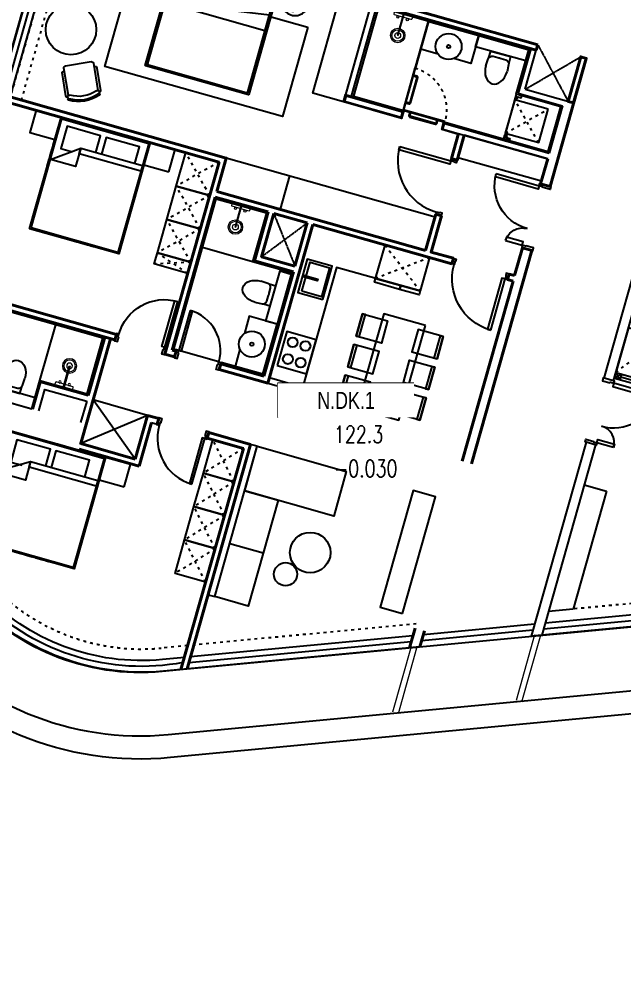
# Model space of a CAD drawing. Header units: millimetres. Extents: x -361702973 to 361248309, y -278557090 to 278849308.
# Drawn here: x -59258 to -48810, y 76358 to 93079 of the extents above; entities that cross this region are included whole.
import ezdxf
from ezdxf.enums import TextEntityAlignment as Align
from ezdxf.xclip import XClip

# ---------------------------------------------------------------- set-up
doc = ezdxf.new("R2010")
doc.units = ezdxf.units.MM
doc.header["$MEASUREMENT"] = 0
doc.header["$XCLIPFRAME"] = 0
doc.set_wipeout_variables(frame=1)
for name, pattern in [('220126_HDN_HBA typical plan$0$HIDDEN', [0.375, 0.25, -0.125]), ('ACAD_ISO03W100', [30, 12, -18]), ('HIDDEN', [0.375, 0.25, -0.125])]:
    doc.linetypes.add(name, pattern=pattern)
for name, color, linetype, lineweight in [('A- NOI THAT', 3, 'Continuous', 9), ('A-NoiThat', 39, 'Continuous', 13), ('KT-Chuviet', 255, 'Continuous', 15), ('KT-Net cat', 1, 'Continuous', 40), ('KT-Net thay', 7, 'Continuous', 15), ('KT-Net truc', 18, 'Continuous', 15)]:
    doc.layers.add(name, color=color, linetype=linetype, lineweight=lineweight)
for name, color, linetype in [('A-_FURN----_E-_N', 251, 'Continuous'), ('A-_SANIEQPT_E-_N', 251, 'Continuous'), ('A-ANNO-ROOM', 50, 'Continuous'), ('A-WALL-FNSH', 11, 'Continuous'), ('IDEA - dim', 251, 'Continuous'), ('KT-Cua', 36, 'Continuous'), ('KT-Khuat', 9, 'HIDDEN'), ('KT-Net manh', 139, 'Continuous'), ('KT-Tuong', 1, 'Continuous'), ('Xref_NT1+NT2_MBDV Cot vach_220729$0$ccu12-Thay', 7, 'Continuous')]:
    doc.layers.add(name, color=color, linetype=linetype)
doc.styles.add('220126_HDN_HBA typical plan$0$211210_HDN_HBA_TYPICAL PLAN CORE OPT 1$0$HBA-Text', font='GOTHIC.TTF')
doc.styles.add('font unicode ccu', font='arial.ttf')
doc.styles.add('ROMANS', font='ROMANS.SHX')

# ---------------------------------------------------------------- blocks, each defined once
blk = doc.blocks.new('dc')
for points in [[(-1100, -40), (-1110, -40), (-1110, -100), (-1150, -100), (-1150, 100), (-1100, 100)], [(-50, -40), (-40, -40), (-40, -100), (0, -100), (0, 100), (-50, 100)], [(-1109.999999999985, -400), (-1109.999999999985, -100), (-1049.999999999985, -100), (-1049.999999999985, -400)], [(-39.99999999998545, -869.9999999999709), (-39.99999999998545, -99.9999999999709), (-99.99999999998545, -99.9999999999709), (-99.99999999998545, -869.9999999999709)]]:
    blk.add_lwpolyline(points, close=True)
for centre, radius, start, end in [((-1110.000000000029, -99.9999999999709), 300.0000000000291, 270, 0), ((-40.0000000000291, -100.0000000000873), 769.9999999999345, 180, 270)]:
    blk.add_arc(centre, radius, start, end)
blk = doc.blocks.new('33')
at = {"layer": 'A-_FURN----_E-_N', "linetype": 'Continuous'}
blk.add_lwpolyline([(5550.005707725766, 170.0000000002328), (5550.005707725708, 770.0000000002328), (4750.005707725766, 770.0000000001746), (4750.005707725766, 170.0000000002619)], close=True, dxfattribs=at)
at = {"layer": 'A-WALL-FNSH', "color": 5}
blk.add_lwpolyline([(5600.005707725824, 270.0000000002037), (5600.005707725766, 670.0000000002328)], dxfattribs=at)
at = {"layer": 'IDEA - dim'}
for p, q in [((5550.005707725766, 270.0000000002328), (5550.005707725708, 770.0000000002328)), ((5650.005707725824, 170.0000000002328), (5650.005707725766, 770.0000000002328)), ((7570.005707725824, 170.0000000002037), (7570.005707725824, 570.0000000001746)), ((7570.005707725824, 570.0000000001746), (9686.902795183181, 570.0000000001746)), ((5650.005707725766, 270.0000000002037), (5550.005707725766, 170.0000000002328)), ((5550.005707725766, 270.0000000002328), (5650.005707725824, 170.0000000002328)), ((5700.005707725766, 170.0000000002328), (5700.005707725766, 2.328306436538696e-10))]:
    blk.add_line(p, q, dxfattribs=at)
for points in [[(225.0005585831823, 8099.999999294581), (4456.946424756199, 8099.999999270483, -0.3095793013163541), (8186.387295653403, 5546.122674039623), (10271.02495861723, 170.0000000002037)], [(2950.005707727163, 7999.999999294698), (4456.946424756607, 7999.999999270512, -0.3095793013163546), (8093.151273880969, 5509.969607170438), (10163.77027518163, 170.0000000002328)], [(2950.005707725533, 7899.999999294669), (4456.946424755035, 7899.999999270483, -0.3095793013163542), (7999.915252108534, 5473.816540301195), (10056.51559174596, 170.0000000002328)]]:
    blk.add_lwpolyline(points, format="xyb", dxfattribs=at)
blk.add_lwpolyline([(9686.902795183181, 570.0000000001746), (9842.006224874756, 170.0000000002037)], dxfattribs=at)
blk.add_lwpolyline([(5550.005707725766, 270.0000000002328), (5650.005707725766, 270.0000000002037), (5650.005707725824, 170.0000000002328), (5550.005707725766, 170.0000000002328)], close=True, dxfattribs=at)
at = {"layer": 'KT-Net manh', "linetype": 'ACAD_ISO03W100', "ltscale": 4}
blk.add_line((5550.005707725766, 170.0000000002328), (4750.005707725766, 770.0000000001746), dxfattribs=at)
blk.add_lwpolyline([(8750.571683937975, 2984.727032427152), (9686.902795183181, 570.0000000001746)], dxfattribs=at)
at = {"layer": 'KT-Tuong'}
for p, q in [((5700.005707725766, 170.0000000002328), (3950.005707725708, 170.0000000001164)), ((6850.005707725766, 170.0000000002037), (10271.02495861723, 170.0000000002037)), ((10271.02495861729, 170.0000000001746), (10336.94307542051, 0.002168399980291724)), ((5700.005707725766, 2.328306436538696e-10), (1900.005707722041, 1.164153218269348e-10))]:
    blk.add_line(p, q, dxfattribs=at)
blk.add_lwpolyline([(6850.005707725766, 170.0000000002037), (6850.005707725824, 0.002168400009395555), (10336.94307542051, 0.002168399980291724)], dxfattribs=at)
at = {"layer": 'IDEA - dim', "extrusion": (0, 0, -1), "xscale": -1, "zscale": -1, "rotation": 180}
blk.add_blockref('dc', (-5700.005707725533, 84.99997074186103), dxfattribs=at)
blk = doc.blocks.new('220126_HDN_HBA typical plan$0$210902_YS plan 330pm ver13$0$TOTO-WC-CW822J')
at = {"color": 0}
blk.add_lwpolyline([(-177.2072506700642, -119.1915361834399), (-175, 0), (175, 0), (177.2072506700642, -119.1915361836145)], dxfattribs=at)
blk.add_lwpolyline([(-190, -270), (-183.3947591906181, -144.5004246227618, -0.3908696114996718), (-115.4352058441145, -78.20653349565691), (-27.76706723973621, -75.77130742336158, -0.01388621073825284), (27.76706724101678, -75.77130742336158), (115.4352058439981, -78.20653349565691, -0.3908696114996718), (183.3947591905016, -144.5004246227618), (190, -270)], format="xyb", dxfattribs=at)
blk.add_ellipse((0, -270), major_axis=(0, -270), ratio=0.7037037037037037, start_param=4.71238898038469, end_param=7.853981633974483, dxfattribs=at)
blk = doc.blocks.new('cuawc')
at = {"layer": 'IDEA - dim'}
blk.add_lwpolyline([(-760, 0), (-10, 0), (-10, -10), (-760, -10)], close=True, dxfattribs=at)
blk.add_lwpolyline([(-134.9999995920807, -10), (-134.9999999012798, -69.99999993096571, -0.4142135623730955), (-154.9999998733401, -89.9999998335843), (-614.9999995492399, -89.9999999582069, -0.4142135623730945), (-634.9999997187406, -70.0000000022701), (-635, -10), (-619.9999997802079, -10.00000001001172), (-619.9999996982515, -65.00000014714897, 0.4142135623731028), (-609.9999993927777, -74.99999979144195), (-159.9999995660037, -74.99999985605245, 0.4142135623730875), (-149.9999995790422, -64.99999990471406), (-149.9999996628612, -9.999999767518602), (-134.9999995920807, -10)], format="xyb", dxfattribs=at)
at = {"layer": 'KT-Cua'}
blk.add_lwpolyline([(-10, -750), (-10, 0), (0, 0), (0, -750)], close=True, dxfattribs=at)
blk.add_lwpolyline([(0, -124.9999995912076), (59.99999993108213, -124.9999999016291, -0.4142135623730955), (79.99999983422458, -144.999999873573), (79.9999999590218, -604.9999995499966, -0.4142135623730945), (60.00000000186265, -624.9999997186824), (0, -625), (9.313225746154785e-09, -609.9999997809646), (55.00000014714897, -609.9999996974366, 0.4142135623731028), (64.99999979138374, -599.9999993928359), (64.99999985657632, -149.9999995657708, 0.4142135623730875), (54.9999999050051, -139.9999995797989), (-2.328306436538696e-07, -139.9999996633269), (0, -124.9999995912076)], format="xyb", dxfattribs=at)
at = {"layer": 'KT-Net manh', "linetype": 'ACAD_ISO03W100', "ltscale": 4}
blk.add_arc((-10.00800025224789, -0.00334509369485101), 749.991999755212, 179.9997444509397, 270.7645857034216, dxfattribs=at)
blk = doc.blocks.new('A$C2A980E36')
at = {"ltscale": 0.5}
blk.add_lwpolyline([(-10, 0), (10, 0), (10, 400), (-10, 400)], close=True, dxfattribs=at)
blk.add_lwpolyline([(160, 60), (160, 30, -0.4142135623730916), (150, 20), (-150, 20, -0.4142135623730987), (-160, 30), (-160, 60.00000000000728, -0.414213562373095), (-150, 70.00000000000728), (150, 70, -0.4142135623730915)], format="xyb", close=True, dxfattribs=at)
for centre, radius in [((0, 400), 125), ((0, 400), 100), ((0, 400), 50), ((-85, 90.00000000000728), 20), ((85, 90), 20)]:
    blk.add_circle(centre, radius, dxfattribs=at)
blk = doc.blocks.new('d800')
blk.add_line((760, 70), (40, 70))
for points in [[(40, 790), (40, 70), (85, 70), (85, 790)], [(50, 25), (40, 25), (40, 70), (0, 70), (0, -70), (50, -70)], [(750, 25), (760, 25), (760, 70), (800, 70), (800, -70), (750, -70)]]:
    blk.add_lwpolyline(points, close=True)
blk.add_arc((40, 70), 720, 0, 90)
blk = doc.blocks.new('*U34')
at = {"layer": 'A-_FURN----_E-_N', "linetype": 'Continuous'}
for points in [[(-800, 600), (-800, 1000), (-1250, 1000), (-1250, 600)], [(-800, -1000), (-800, 1000), (800.0000000000582, 1000), (800.0000000000582, -1000)], [(-780, -980), (-780, 980), (780.0000000000582, 980), (780.0000000000582, -980)], [(1250, 600), (1250, 1000), (800, 1000), (800, 600)]]:
    blk.add_lwpolyline(points, close=True, dxfattribs=at)
at = {"layer": 'A-_FURN----_E-_N', "linetype": '220126_HDN_HBA typical plan$0$HIDDEN', "ltscale": 500}
blk.add_lwpolyline([(-800, -1000), (-800, 1000), (800.0000000000582, 1000), (800.0000000000582, -1000)], close=True, dxfattribs=at)
at = {"layer": 'A-_FURN----_E-_N', "linetype": 'Continuous'}
for points in [[(-55, 580), (-55, 880), (-655.6054548919201, 880), (-655.6054548919201, 480), (-448.1151331290603, 480)], [(645.6054548844695, 580), (645.6054548844695, 880), (45, 880), (45, 580)], [(-780, 248.6659454330802), (-326.2632651105523, 580), (780.0000000000582, 580), (780.0000000000582, 480), (-326.2632651105523, 480), (-326.2632651105523, 580), (-326.2632651105523, 248.6659454330802), (-780, 248.6659454330802)]]:
    blk.add_lwpolyline(points, dxfattribs=at)
blk = doc.blocks.new('*U52')
at = {"linetype": 'Continuous'}
for points in [[(-375.0000000000002, -849.9999999962746), (374.9999999999998, -849.9999999962748), (375.0000000000002, 850.0000000037252), (-374.9999999999998, 850.0000000037254)], [(-724.9999999999999, 750.0000000037254), (-274.9999999999999, 750.0000000037253), (-274.9999999999999, 350.0000000037253), (-724.9999999999999, 350.0000000037254)], [(-724.9999999999999, 350.0000000037254), (-674.9999999999999, 350.0000000037254), (-674.9999999999999, 750.0000000037254), (-724.9999999999999, 750.0000000037254)], [(725.0000000000001, 750.0000000037252), (275.0000000000001, 750.0000000037253), (275.0000000000001, 350.0000000037252), (725.0000000000001, 350.0000000037252)], [(725.0000000000001, 350.0000000037252), (675.0000000000001, 350.0000000037252), (675.0000000000001, 750.0000000037252), (725.0000000000001, 750.0000000037252)], [(-725, 200.0000000037254), (-274.9999999999999, 200.0000000037253), (-275.0000000000001, -199.9999999962747), (-725, -199.9999999962746)], [(-725, -199.9999999962746), (-675, -199.9999999962746), (-675, 200.0000000037254), (-725, 200.0000000037254)], [(725, 200.0000000037251), (275.0000000000001, 200.0000000037252), (274.9999999999999, -199.9999999962748), (725, -199.9999999962749)], [(725, -199.9999999962749), (675, -199.9999999962748), (675, 200.0000000037252), (725, 200.0000000037251)], [(-725.0000000000001, -749.9999999962746), (-275.0000000000001, -749.9999999962747), (-275.0000000000001, -349.9999999962747), (-725.0000000000001, -349.9999999962746)], [(-725.0000000000001, -349.9999999962746), (-675.0000000000001, -349.9999999962746), (-675.0000000000001, -749.9999999962746), (-725.0000000000001, -749.9999999962746)], [(724.9999999999999, -749.9999999962748), (274.9999999999999, -749.9999999962747), (274.9999999999999, -349.9999999962748), (724.9999999999999, -349.9999999962748)], [(724.9999999999999, -349.9999999962748), (674.9999999999999, -349.9999999962748), (674.9999999999999, -749.9999999962748), (724.9999999999999, -749.9999999962748)]]:
    blk.add_lwpolyline(points, close=True, dxfattribs=at)
blk = doc.blocks.new('17-23F MEA_1BR (Type-2)$0$1X-LAMP1')
at = {"color": 0, "linetype": 'ByBlock', "lineweight": -2}
for p, q in [((0.03333333350902346, -0.0577350272233404), (-0.5900208757140597, 1.021946134262932)), ((0.03333333350902346, -0.0577350272233404), (-0.5900208757140597, 1.021946134262932)), ((0.03333333350902346, 0.0577350272233404), (-0.5900208757141566, -1.021946134263029)), ((0.03333333350902346, 0.0577350272233404), (-0.5900208757141566, -1.021946134263029)), ((-0.06666666701804692, 0), (1.180041751428119, 0)), ((-0.06666666701804692, 0), (1.180041751428119, 0))]:
    blk.add_line(p, q, dxfattribs=at)
at = {"color": 0, "linetype": 'ByBlock', "lineweight": -2, "const_width": 0.03333333333333333}
for points in [[(-0.4809644977131393, 0.8330549466758385), (-0.5824066106765531, 1.00875784035549)], [(-0.4809644977131393, 0.8330549466758385), (-0.5824066106765531, 1.00875784035549)], [(0.9619289954262786, 0), (1.164813221353009, 0)], [(0.9619289954262786, 0), (1.164813221353009, 0)], [(-0.4809644977130423, -0.8330549466761296), (-0.5824066106764562, -1.008757840355781)], [(-0.4809644977130423, -0.8330549466761296), (-0.5824066106764562, -1.008757840355781)]]:
    blk.add_lwpolyline(points, dxfattribs=at)
at = {"color": 0, "linetype": 'ByBlock', "lineweight": -2}
for radius in [1, 0.8666666666666667, 0.8666666666666667, 0.3666666666666667, 0.3666666666666667]:
    blk.add_circle((0, 0), radius, dxfattribs=at)
blk = doc.blocks.new('17-23F MEA_1BR (Type-2)$0$IFF-TABLE LAMP')
blk.add_line((40.000000018219, 192.484417756903), (40.0000000197324, 207.484417756903))
at = {"ltscale": 10}
blk.add_lwpolyline([(1.900480128824711e-08, 299.9922088806343), (3.800960257649422e-08, 99.99220888063428)], dxfattribs=at)
blk.add_lwpolyline([(1.827720552682877e-08, 192.4844177606865), (1.967418938875198e-08, 207.4844177607156), (260.0000000197906, 207.4844177360355), (260.0000000183354, 192.4844177360355)], close=True)
blk.add_circle((240.0000000190921, 199.9844177378982), 150.3620897276269)
at = {"layer": 'A- NOI THAT'}
blk.add_line((220.0000000182772, 192.4844177397608), (220.0000000196742, 207.4844177397899), dxfattribs=at)
at = {"ltscale": 10, "xscale": 150.0000000000582, "yscale": 150.0000000000582, "zscale": 1068.863950547171, "rotation": 359.9999999945528}
blk.add_blockref('17-23F MEA_1BR (Type-2)$0$1X-LAMP1', (240.0000000190921, 199.9844177378982), dxfattribs=at)
blk = doc.blocks.new('bk')
at = {"layer": 'IDEA - dim'}
blk.add_lwpolyline([(-0.0002675037831068039, -1377.500088232278), (49.99973246827722, -1377.500088232278), (49.99973246827722, 1812.499911767722), (-0.0002675037831068039, 1812.499911767722), (-0.02712895162403584, 1577.500073593284), (0.0002675037831068039, 1377.500088232337)], close=True, dxfattribs=at)
blk.add_lwpolyline([(49.99973249621689, -1337.500088473607), (64.9997324962169, -1337.500088473607), (64.99942849576473, 1783.275878090877), (49.99942846782506, 1783.275878090877)], dxfattribs=at)
for centre in [(339.9996877703816, 1487.597338693915), (339.9996877703816, -1052.500088209519)]:
    blk.add_circle(centre, 225, dxfattribs=at)
blk.add_blockref('17-23F MEA_1BR (Type-2)$0$IFF-TABLE LAMP', (99.99968774989247, 1287.612920955988), dxfattribs=at)
at = {"layer": 'IDEA - dim', "xscale": -1, "rotation": 180}
blk.add_blockref('17-23F MEA_1BR (Type-2)$0$IFF-TABLE LAMP', (99.99968774989247, -852.5156704715919), dxfattribs=at)
blk.add_wipeout([(2294.9927706439044, 1812.499911767722), (688.0012429019376, 1812.4999117677266), (688.0012429019379, -1377.5000882322693), (2294.992770643901, -1377.5000882322781)]).dxf.layer = 'IDEA - dim'
at = {"layer": 'IDEA - dim'}
blk.add_lwpolyline([(688.0012429021299, -1377.500088232162), (2294.992770643905, -1377.500088232162), (2294.992770643905, 1812.499911767722), (688.0012429021299, 1812.499911767722)], close=True, dxfattribs=at)
blk.add_wipeout([(2089.9927706438775, 1147.4999117677091), (2091.9910419872776, 1147.083241522198), (2093.528304549841, 1146.0354456736611), (2094.706365021883, 1144.167853025652), (2094.992770643896, 1142.4999117677187), (2094.9927706439044, -707.5000882322773), (2094.589172713081, -709.4681044970649), (2093.528304549837, -711.035622138211), (2091.9009560955064, -712.1216494708956), (2089.992770643904, -712.5000882322781), (64.9927706439039, -712.5000882322777), (64.99277064390344, -701.0793375772756), (64.99277064390344, -697.9310051431256), (64.9927706439039, -687.500088232277), (64.9927706439039, -680.5649314507604), (64.9927706439039, -670.3520584522034), (64.9927706439039, -662.5000882322773), (64.9927706439039, 1109.4022618851604), (64.99277064390344, 1116.6055294068224), (64.9927706439039, 1122.4999117677226), (64.9927706439039, 1128.4480348523368), (64.99277064390344, 1131.378109884231), (64.99277064390344, 1135.8747761278257), (64.9927706439039, 1141.999817293764), (64.9927706439039, 1147.4999117677226)]).dxf.layer = 'IDEA - dim'
for p, q in [((64.9927706439048, 1122.499911767722), (2059.992770643905, 1122.499911767722)), ((2069.992770643905, 1112.499911767722), (2069.992770643905, -677.5000882322784)), ((2059.992770643905, -687.5000882322784), (64.9927706439048, -687.5000882322784))]:
    blk.add_line(p, q, dxfattribs=at)
for points in [[(64.9927706439048, 1147.499911767722), (64.9927706439048, -712.5000882322784), (2089.992770643905, -712.5000882322784, 0.414213562373095), (2094.992770643905, -707.5000882322784), (2094.992770643905, 1142.499911767722, 0.414213562373095), (2089.992770643905, 1147.499911767722)], [(2064.992770643905, 1097.499911767722), (2064.992770643905, -662.5000882322784, -0.414213562373095), (2044.992770643905, -682.5000882322784), (84.9927706439048, -682.5000882322784, -0.414213562373095), (64.9927706439048, -662.5000882322784), (64.9927706439048, 1097.499911767722, -0.414213562373095), (84.9927706439048, 1117.499911767722), (2044.992770643905, 1117.499911767722, -0.414213562373095)]]:
    blk.add_lwpolyline(points, format="xyb", close=True, dxfattribs=at)
for points in [[(130.5189307499677, 1020.231518037966, 0.0322267518500584), (117.5159490872175, 280.8010041856323, 0.6954102038374376), (134.8152468968183, 263.1623008393799, -0.06819172719823166), (318.2687705401331, 282.2858964790939)], [(328.4593590069562, 994.6956141073024, -0.1947777689282308), (148.3541835118085, 1037.328105219058, 0.695410203837745), (130.5189307499677, 1020.231518037966, -0.06869920635669718), (143.8733113575727, 927.151387460879)], [(537.5575337726623, 578.9210044868523, -0.02440708241230374), (574.8644917774945, 1003.142975099734, 0.682043984117207), (557.806493120268, 1020.778861292056, -0.01911888479107355), (351.0600977707654, 998.8431818563258)], [(359.6018241010606, 327.3320662273909, 0.03738852551350155), (362.1997381653637, 794.6251031684806, -0.6954102038374376), (375.8936223126948, 809.2183097908855, 0.212902074484743), (666.1287974137813, 818.2535849704291, -0.682043984117207), (680.682247037068, 804.7193091672962, 0.003833100174621584), (664.060634912923, 387.5748876007856)], [(537.5575337726623, 578.9210044868523, 0.03780406069757473), (560.3477269653231, 279.5233349141199, -0.682043984117207), (543.2897283080965, 261.8874487217981, 0.0153884113997309), (377.4013947639614, 275.936111175688, 0.0153884113997309)], [(453.8603144548833, 302.6394694916089, 0.2943066146886709), (365.752360695973, 260.9987377833459, -0.695410203837745), (351.0036096442491, 274.5249526196276, 0.06869920635669718), (360.1544475667179, 350.1409014732926)], [(662.7616236191243, 455.9914424225572, 0.1283367273639134), (681.1566764432937, 297.7767282337882, -0.682043984117207), (667.6581487227231, 283.1901158848777, 0.01651551347398293), (473.3836847953498, 299.4327982485411)], [(130.5189307499677, -585.2316945025232, -0.0322267518500584), (117.5159490872175, 154.1988193498109, -0.6954102038374376), (134.8152468968183, 171.8375226960634, 0.06819172719823166), (318.2687705401331, 152.7139270563493)], [(351.6931289527565, 277.1956480066874, 0.001401209682945915), (336.543332958594, 277.8231281575281)], [(453.8603144548833, 132.3603540438344, -0.2943066146886709), (365.752360695973, 174.0010857520974, 0.695410203837745), (351.0036096442491, 160.4748709158157, -0.06869920635669718), (360.1544475685805, 84.85892206215067)], [(537.5575337726623, -143.921180951409, -0.03780406069757473), (560.3477269653231, 155.4764886213234, 0.682043984117207), (543.2897283080965, 173.1123748136451, -0.0153884113997309), (377.4013947639614, 159.0637123597553, -0.0153884113997309)], [(351.6931289527565, 157.8041755287559, -0.001401209682945915), (336.543332958594, 157.1766953779152)], [(359.6018241010606, 107.6677573080524, -0.03738852551350155), (362.1997381653637, -359.6252796330373, 0.6954102038374376), (375.8936223126948, -374.2184862554423, -0.212902074484743), (666.1287974137813, -383.2537614349858, 0.682043984117207), (680.682247037068, -369.7194856318529, -0.003833100174621584), (664.060634912923, 47.4249359346577)], [(662.7616236191243, -20.99161888711387, -0.1283367273639134), (681.1566764432937, 137.2230953016551, 0.682043984117207), (667.6581487227231, 151.8097076505655, -0.01651551347398293), (473.3836847953498, 135.5670252869022)], [(537.5575337726623, -143.921180951409, 0.02440708241230374), (574.8644917774945, -568.1431515642907, -0.682043984117207), (557.806493120268, -585.7790377566125, 0.01911888479107355), (351.0600977707654, -563.8433583208825)], [(328.4593590069562, -559.6957905718591, 0.1947777689282308), (148.3541835118085, -602.3282816836145, -0.695410203837745), (130.5189307499677, -585.2316945025232, 0.06869920635669718), (143.8733113575727, -492.1515639254358)]]:
    blk.add_lwpolyline(points, format="xyb", dxfattribs=at)
blk.add_lwpolyline([(953.7718744687736, 1117.499911767722), (666.7421166915447, -682.5000882322784), (953.7718744687736, -682.5000882322784), (953.7718744687736, 1117.499911767722)], dxfattribs=at)
for centre, radius, start, end in [((-1855.893261833116, 412.1197588521754), 2090.50573884574, 9.449345545667013, 17.06146431403828), ((2059.992770643905, 1112.499911767722), 10, 0, 90), ((293.389007082209, 941.4593048116076), 118.9285875093396, 227.918371660803, 277.1736100548109), ((332.4132648278028, 949.5874807912624), 44.79447967226619, 89.52383022854765, 188.1184555516923), ((359.1095205117017, 926.2340710241115), 73.05392663059416, 96.32596095485857, 166.521431934691), ((327.8923669625074, 957.256370790652), 37.44353618289027, 82.49582310884288, 89.13236035296606), ((2378.285411672667, 392.4501631337916), 1926.589560454453, 161.7731380905047, 168.2986577211647), ((-292.2060054279864, 496.0503682396375), 729.9684376083363, 347.776876654984, 24.55315643301806), ((1225.348830725998, 478.9245533357025), 649.21508015164, 149.2584259575628, 194.8124501654718), ((448.8585773725063, 520.9046236272552), 216.5311150494259, 327.0324244446084, 2.612978378356665), ((484.2919548079371, 602.2568904169602), 176.3869226037691, 357.8390457640604, 7.866675228716556), ((457.8234593626112, 339.1117546694586), 36.68697397074765, 173.4173087237131, 272.2454878465561), ((478.6044039670378, 358.3762840105919), 59.17423787444497, 194.7429581683624, 264.9384292148029), ((602.2806173525751, 457.1927433388191), 61.04320968946892, 297.5596185857169, 351.5320563729027), ((216.5345083046705, 194.2081220292603), 118.9285875093396, 63.63493232034747, 137.0816283558015), ((317.8965000156313, 327.0788292225916), 44.79447967226619, 171.8815444483077, 270.4761697714524), ((344.5927556995302, 350.4322389897425), 73.05392663059416, 193.478568065309, 263.6740390451414), ((216.5345083046705, 240.791701506183), 118.9285875093396, 222.9183716441985, 296.3650676796526), ((317.8965000156313, 107.9209943128517), 44.79447967226619, 89.52383022854765, 188.1184555516923), ((344.5927556995302, 84.56758454570081), 73.05392663059416, 96.32596095485857, 166.521431934691), ((-292.2060054279864, -61.05054470419418), 729.9684376083363, 335.446843566982, 12.22312334501602), ((457.8234593626112, 95.88806886598468), 36.68697397074765, 87.75451215344394, 186.5826912762869), ((478.6044039670378, 76.62353952485137), 59.17423787444497, 95.06157078519713, 165.2570418316376), ((1225.348830725998, -43.92472980025923), 649.21508015164, 165.1875498345282, 210.7415740424371), ((602.2806173525751, -22.19291980337584), 61.04320968946892, 8.46794362709735, 62.44038141428312), ((448.8585773725063, -85.90480009181192), 216.5311150494259, 357.3870216216433, 32.96757555539167), ((484.2919548079371, -167.2570668815169), 176.3869226037691, 352.1333247712835, 2.160954235939574), ((-1855.893261833116, 22.88006468326785), 2090.50573884574, 342.9385356859617, 350.550654454333), ((293.389007082209, -506.4594812761643), 118.9285875093396, 82.82638994518913, 132.081628339197), ((2378.285411672667, 42.54966040165164), 1926.589560454453, 191.7013422788353, 198.2268619094953), ((332.4132648278028, -514.5876572558191), 44.79447967226619, 171.8815444483077, 270.4761697714524), ((359.1095205117017, -491.2342474886682), 73.05392663059416, 193.478568065309, 263.6740390451414), ((327.8923669625074, -522.2565472552087), 37.44353618289027, 270.8676396470339, 277.5041768911571), ((2059.992770643905, -677.5000882322784), 10, 270, 0)]:
    blk.add_arc(centre, radius, start, end, dxfattribs=at)
blk = doc.blocks.new('CH12')
for p, q in [((-312.375, -149.2411279597436), (-312.375, -572.1779138786915)), ((-267.75, -149.2411279597436), (-267.75, -639.6303226458076)), ((267.75, -639.6303226458076), (267.75, -149.2411280118249)), ((312.375, -572.1779138786915), (312.375, -149.2411246072115)), ((-232.0500000000029, -675.3303226458047), (232.0500000000029, -675.3303226458047))]:
    blk.add_line(p, q)
for centre, radius, start, end in [((-267.75, -149.2411279597436), 44.62499999999999, 111.939144832112, 180), ((-273.6712626853696, -77.20016474780641), 13.38749999999989, 116.2505862071374, 296.2505862071374), ((-252.9468673518131, -119.2240579767858), 33.46874999998481, 116.2505888953854, 296.2505888953855), ((0, -632.1362743546706), 632.1362743546692, 63.74941379286258, 116.2505862071374), ((0, -632.1362743546706), 605.3612743546691, 63.7494137928626, 116.2505862071374), ((0, -632.1362743546706), 538.4237743546691, 63.74941109871938, 116.2505888953856), ((252.9468674045929, -119.2240580028119), 33.46875000001501, 243.7494110987195, 63.74941109871941), ((273.671262685355, -77.20016474780641), 13.38750000000007, 243.7494137928627, 63.74941379286245), ((267.75, -149.2411280118286), 44.62499999999959, 0, 68.06085506708637), ((-290.0625, -549.8654138786915), 31.55464011044969, 225, 315), ((-232.0500000000029, -639.6303226458076), 35.7, 180, 269.9999999999999), ((232.0500000000029, -639.6303226458076), 35.7, 270, 0), ((290.0625, -549.8654138786915), 31.55464011044961, 225.0000000000001, 315.0000000000002)]:
    blk.add_arc(centre, radius, start, end)
blk = doc.blocks.new('d900n')
for points in [[(20, -50), (20, -40), (65, -40), (65, 0), (-65, 0), (-65, -50)], [(885, -40), (65, -40), (65, -85), (885, -85)], [(20, -850), (20, -860), (65, -860), (65, -900), (-65, -900), (-65, -850)]]:
    blk.add_lwpolyline(points, close=True)
blk.add_arc((65, -40), 820, 270, 0)
blk = doc.blocks.new('d1c')
at = {"layer": 'IDEA - dim'}
for points in [[(-130029.2346879646, -123591.8597947124), (-130039.2346879627, -123591.8597947116), (-130039.2346879641, -123651.8597947125), (-130079.2346879622, -123651.8597947129), (-130079.2346879632, -123551.8597947124), (-130029.2346879632, -123551.8597947129)], [(-129129.2346879629, -123591.8597947019), (-129119.2346879628, -123591.8597947017), (-129119.2346879622, -123651.8597947017), (-129079.2346879622, -123651.8597947009), (-129079.2346879633, -123551.8597947013), (-129129.234687965, -123551.8597947023)], [(-130039.2346879538, -124571.8597947129), (-130039.2346879641, -123651.8597947125), (-129979.234687964, -123651.8597947123), (-129979.2346879519, -124571.8597947123)]]:
    blk.add_lwpolyline(points, close=True, dxfattribs=at)
blk.add_arc((-130039.2346879641, -123651.8597947125), 919.9999999999991, 270.0000000016675, 1.250644989626358e-09, dxfattribs=at)
blk = doc.blocks.new('*U53')
at = {"ltscale": 5}
blk.add_lwpolyline([(305, -530), (305, -1.13686837721616e-13), (-305, 0), (-305, -530)], close=True, dxfattribs=at)
for centre in [(-150, -150), (150, -150.0000000000001), (-150, -380), (150, -380)]:
    blk.add_circle(centre, 85, dxfattribs=at)
blk = doc.blocks.new('*U54')
at = {"ltscale": 5}
for points in [[(-300, -450), (300, -450), (300, 0), (-300, 0)], [(-261, -65), (261, -65), (261, -415), (-261, -415)], [(-15, -20), (15, -20), (15, -270), (-15, -270)]]:
    blk.add_lwpolyline(points, close=True, dxfattribs=at)
blk = doc.blocks.new('*U55')
at = {"layer": 'A-_FURN----_E-_N', "linetype": 'Continuous'}
for points in [[(-899.9999999999709, 600), (-899.9999999999709, 1000), (-1349.999999999971, 1000), (-1349.999999999971, 600)], [(-900.0000000000291, -1000), (-900.0000000000291, 1000), (900.0000000000291, 1000), (900.0000000000291, -1000)], [(-880.0000000000291, -980), (-880.0000000000291, 980), (880.0000000000291, 980), (880.0000000000291, -980)], [(1350.000000000029, 600), (1350.000000000029, 1000), (900.0000000000291, 1000), (900.0000000000291, 600)]]:
    blk.add_lwpolyline(points, close=True, dxfattribs=at)
at = {"layer": 'A-_FURN----_E-_N', "linetype": '220126_HDN_HBA typical plan$0$HIDDEN', "ltscale": 500}
blk.add_lwpolyline([(-900.0000000000291, -1000), (-900.0000000000291, 1000), (900.0000000000291, 1000), (900.0000000000291, -1000)], close=True, dxfattribs=at)
at = {"layer": 'A-_FURN----_E-_N', "linetype": 'Continuous'}
for points in [[(-54.9999999999709, 580), (-54.9999999999709, 880), (-655.605454891891, 880), (-655.605454891891, 480), (-448.1151331290312, 480)], [(645.6054548844986, 580), (645.6054548844986, 880), (45.0000000000291, 880), (45.0000000000291, 580)], [(-880.0000000000291, 248.6659454330802), (-326.2632651105232, 580), (880.0000000000291, 580), (880.0000000000291, 480), (-326.2632651105232, 480), (-326.2632651105232, 580), (-326.2632651105232, 248.6659454330802), (-880.0000000000291, 248.6659454330802)]]:
    blk.add_lwpolyline(points, dxfattribs=at)
blk = doc.blocks.new('31')
at = {"layer": 'A-_FURN----_E-_N', "linetype": 'Continuous'}
for points in [[(1024.99999969294, -395.0021676459728), (1024.999999713196, -995.0021676459291), (1624.999999713225, -995.0021676256729), (1624.99999969294, -395.0021676256874)], [(124.9999997417763, -1895.002167676241), (124.9999997112754, -995.0021676762699), (324.9999997113919, -995.0021676695324), (324.9999997417181, -1895.002167669532)], [(924.9999997131963, -995.0021676493488), (992.4999997132545, -995.0021676469914), (992.4999997119739, -959.0021676470496), (960.9999997120758, -959.0021676480828), (960.9999997098785, -895.0021676480828), (924.999999709762, -895.0021676493052)], [(1724.999999713153, -995.0021676223259), (1657.499999713255, -995.0021676245815), (1657.499999711945, -959.0021676245815), (1688.999999711988, -959.0021676235192), (1688.999999709908, -895.0021676235338), (1724.999999709908, -895.0021676222823)], [(4049.9999996923, -1669.999999999985), (4649.999999692373, -1669.999999999942), (4649.999999692547, -2469.999999999927), (4049.999999692474, -2470.000000000058)], [(4649.999999692373, -1669.999999999942), (4719.999999692387, -1669.999999999898), (4719.999999692358, -2019.999999999927), (4649.999999692358, -2019.999999999913)], [(4649.999999692358, -2019.999999999913), (4719.999999692358, -2019.999999999927), (4719.999999692474, -2469.999999999913), (4649.999999692547, -2469.999999999927)]]:
    blk.add_lwpolyline(points, close=True, dxfattribs=at)
at = {"layer": 'IDEA - dim'}
for p, q in [((924.9999997113919, -995.0021676493343), (1724.999999713153, -995.0021676223259)), ((3349.999999692242, -1769.999999999985), (3349.999999692518, -5520.000000000291)), ((1749.991999496226, -2055.006822772513), (1724.991999496226, -2055.006822773372)), ((6800.000000136672, -3770.000000000349), (6800.000000136555, -3170.000000000466)), ((6900.000000136526, -3770.000000000306), (6900.000000136599, -3170.000000000393)), ((9750.00000013657, -3050.000000000422), (9750.000000136439, -3650.000000000378)), ((100.0000329748, -3735.002167676692), (1734.999999805746, -3735.002167622035)), ((100.0000329748582, -3835.002167676663), (1734.999999809006, -3835.00216762202)), ((4949.999999693013, -3870.000000000175), (4949.99999969326, -4595.000000000393)), ((3349.999999692416, -4385.002167618208), (3949.999999692373, -4385.002167618193)), ((4949.999999693231, -4595.000000000422), (4949.999999693144, -5495.000000000451)), ((8100.000000136555, -5520.00000000064), (8100.000000136773, -5420.00000000064)), ((8000.000000136599, -5620.000000000669), (8000.000000136759, -6599.999999999665)), ((8000.000000136599, -5620.000000000698), (8784.99916612501, -6599.999296250913)), ((8784.99916612498, -5620.000000000626), (8000.000000136759, -6599.999999999665)), ((7925.000000136541, -7575.002167718791), (6925.000000136497, -7575.002167718674))]:
    blk.add_line(p, q, dxfattribs=at)
for points in [[(10569.90835125541, 1.455191522836685e-11), (12180.61074095222, -4153.879492931519, -0.5272080109943784), (8451.169870064463, -9600.002167725237), (100.0000329748, -9600.002167677158)], [(11946.46563718723, -3870.000000000291, -0.5190411191082546), (8900.000000136715, -9474.08935238421, -0.3793536674176091)], [(11994.13869741657, -4226.185626693943, -0.4899545020633045), (8900.000000136657, -9373.402691700787, -0.3784433092330402)]]:
    blk.add_lwpolyline(points, format="xyb", dxfattribs=at)
for points in [[(1864.993154150827, -1770), (1864.991935832702, -2070.006822768657), (1724.991934978709, -2070.006822773343), (1724.99999968613, -195.0021676223114), (924.9999996843399, -195.0021676492179), (924.9999997113919, -995.0021676493343), (124.9999997112754, -995.0021676762699), (124.9999998024286, -3695.002167676284), (1724.99999980451, -3695.002167622253), (1724.999999773863, -2790.002167622268), (1864.999999773689, -2790.002167617451), (1864.999999808482, -3835.002167617669), (1734.999999809006, -3835.00216762202), (1734.999999804408, -3695.002167621918), (1724.99999980451, -3695.002167622253)], [(10421.31794200307, -170), (11817.24880922615, -3770.000000000204)], [(10528.57262543857, -170.0000000000437), (11924.50349266186, -3770.000000000218)], [(4049.9999996923, -1670.000000000044), (4649.999999692358, -1669.999999999884), (4649.99999969294, -3170.00000000016), (6900.000000136599, -3170.000000000393)], [(624.9999997617706, -2486.423523896709), (624.9999997721752, -2795.002167659288), (124.9999997722189, -2795.002167676226), (124.9999997417763, -1895.002167676241), (624.9999997416016, -1895.00216765939), (624.99999975221, -2203.580811422027)], [(8800.000000136482, -3650.000000000407), (8800.000000136424, -3050.000000000437), (10700.00000013661, -3050.000000000437), (10700.00000013663, -3650.000000000335)], [(6466.421356356936, -4394.999999989872), (6775.00000011966, -4395.000000000407), (6775.000000136599, -3895.000000000466), (5875.000000136584, -3894.999999969848), (5875.000000119631, -4394.999999969776), (6183.578643882211, -4394.999999980297)], [(6775.000000136599, -3895.000000000466), (6775.000000136657, -4645.000000000669)], [(11856.02466664917, -3870.000000000291), (11994.13869741661, -4226.185626693914)], [(6775.000000136672, -5445.00000000064), (6775.000000136672, -5495.000000000582), (4074.999999693464, -5495.000000000335), (4074.999999693362, -4595.000000000349), (4949.99999969326, -4595.000000000393)], [(7925.000000136657, -6724.999999999782), (6925.000000136628, -6724.999999999607), (6925.000000136337, -8525.002167718616)], [(8434.999136127997, -7575.002162056655), (8234.999136097627, -7575.002162056626), (8234.999136097264, -8475.002162049772), (8434.999136127633, -8475.002162049845), (8434.999136127997, -7575.002167718805), (7925.000000136541, -7575.002167718791), (7925.000000136628, -6724.999999999956)], [(8434.999151471318, -7550.002161640339), (7950.000000136497, -7550.002167718732), (7950.000000136686, -6699.999999999738)], [(8050.000000136788, -6699.999999999738), (8434.99915147142, -6699.999993921301)], [(8434.99915147126, -7450.002161640368), (8050.000000136672, -7450.002167718805), (8050.000000136686, -6699.999999999767)], [(6925.000000136206, -9325.002167718558), (6925.000000136162, -9375.00216771847), (8434.999136097147, -9375.002167707207), (8434.999136097395, -7575.002167707265)], [(3349.999999692402, -9400.002167698985), (100.0000329748, -9400.002167676459)], [(3349.999999692474, -9500.002167695435), (100.0000329748873, -9500.002167676459)]]:
    blk.add_lwpolyline(points, dxfattribs=at)
for points in [[(1849.999999692605, -170), (1849.999999692358, -1670), (2249.9999996923, -1670.000000000044), (2249.999999692547, -170)], [(8000.000000136701, -3650.000000000407), (8000.000000136613, -2050.000000000437), (8800.000000136526, -2050.000000000524), (8800.000000136555, -3650.000000000407)], [(974.9999997739651, -2795.002167647574), (124.9999997722189, -2795.002167676226), (124.9999997724517, -2805.002167676284), (974.9999997743726, -2805.002167647574)], [(8000.000000136599, -3770.000000000233), (10700.00000013662, -3770.000000000291), (10700.00000013663, -3650.000000000291), (8000.000000136701, -3650.000000000407)], [(100.0000329749746, -3835.002167676677), (1864.999999808482, -3835.00216761812), (1864.999999808308, -4385.00216761815), (100.0000329748727, -4385.002167618193)], [(4975.000000136715, -3894.999999939289), (5875.000000129905, -3894.999999939464), (5875.000000129919, -4094.999999969907), (4975.000000136555, -4094.999999969674)], [(8100.00000014143, -4420.000000000276), (8100.000000136657, -3870.000000000291), (8700.000000136788, -3869.999999993539), (8700.000000143365, -4419.999999993102), (8100.00000014143, -4420.000000000276)], [(8700.000000141546, -4419.999999993597), (8700.000000136657, -3869.999999993597), (9300.000000136657, -3869.999999986845), (9300.000000143365, -4419.999999986438), (8700.000000141546, -4419.999999993597)], [(9300.000000141488, -4419.999999986903), (9300.000000136715, -3869.99999998686), (9900.000000136672, -3869.999999980151), (9900.00000014341, -4419.999999979744), (9300.000000141488, -4419.999999986903)], [(9900.000000141648, -4419.999999980151), (9900.000000136715, -3869.999999980166), (10500.00000013666, -3869.999999973457), (10500.00000014347, -4419.99999997305), (9900.000000141648, -4419.999999980151)], [(3449.999999697247, -6220.000000000393), (3449.999999692445, -5620.000000000378), (4049.999999692474, -5619.999999993684), (4049.999999699168, -6219.999999993175), (3449.999999697247, -6220.000000000393)], [(4049.999999697364, -6219.999999993699), (4049.999999692416, -5619.999999993714), (4649.999999692416, -5619.99999998702), (4649.999999699081, -6219.99999998651), (4049.999999697364, -6219.999999993699)], [(4649.999999697189, -6219.999999987034), (4649.9999996923, -5619.999999987034), (5249.999999692387, -5619.999999980311), (5249.999999699066, -6219.99999997986), (4649.999999697189, -6219.999999987034)], [(5249.999999697364, -6219.999999980413), (5249.999999692387, -5619.999999980384), (5449.999999661683, -5619.999999973763), (5449.999999668449, -6219.999999973283), (5249.999999697364, -6219.999999980413)]]:
    blk.add_lwpolyline(points, close=True, dxfattribs=at)
at = {"layer": 'IDEA - dim', "elevation": -3.641098063876089e-10}
blk.add_lwpolyline([(10099.99999547366, -449.9996756606706), (7999.999995473656, -449.9996756605542), (7999.99999547367, -849.9996756605688), (10099.99999547359, -849.9996756606997)], close=True, dxfattribs=at)
at = {"layer": 'IDEA - dim'}
for centre, radius in [((9519.270224046355, -2269.271232894913), 349.9999999999994), ((449.9999997569103, -2345.002167665327), 224.9999999999997), ((449.9999997569103, -2345.002167665327), 29.99999999999996), ((9994.248055401666, -2578.515534482256), 199.9999999999997), ((6325.000000125612, -4219.999999985128), 224.9999999999997), ((6325.000000125612, -4219.999999985128), 29.99999999999996)]:
    blk.add_circle(centre, radius, dxfattribs=at)
at = {"layer": 'IDEA - dim', "extrusion": (-1.101823627785115e-08, 3.980573537547577e-09, 1)}
blk.add_circle((1943.274085240146, -8708.660261830413, 0.002453264972804372), 436.4401978142554, dxfattribs=at)
at = {"layer": 'KT-Khuat', "ltscale": 5}
for p, q in [((4049.999999693275, -4470.000000000364), (4824.999999693129, -3870.000000000218)), ((4824.999999693246, -4470.000000000407), (4049.999999693071, -3870.000000000175))]:
    blk.add_line(p, q, dxfattribs=at)
at = {"layer": 'KT-Net cat'}
for p, q in [((2299.999999692358, -170), (2299.999999692183, 5.820766091346741e-11)), ((3449.999999692198, -170), (3449.999999692329, 1.455191522836685e-11)), ((3949.999999692416, -169.9999999999709), (3949.999999692212, -270.0000000001455)), ((3949.999999692343, -270.0000000001746), (4049.999999692067, -270.0000000002183)), ((4049.999999692402, -170.0000000000291), (4049.999999692183, -270.0000000002474)), ((10284.99876375969, -170.0000000000291), (10635.8273088743, -170.0000000000582)), ((1.877197064459324e-09, -9600.002167677114), (1.877197064459324e-09, -870.0021676771576)), ((100.0000329748727, -870.0021676770994), (1.877197064459324e-09, -870.0021676771576)), ((3949.999999692212, -1270.000000000146), (4049.999999692183, -1270.000000000233)), ((4049.999999692183, -1270.000000000291), (4049.999999693129, -3770.000000000116)), ((2299.999999692227, -1670.000000000058), (2299.9999996923, -1770.000000000044)), ((2299.999999692314, -1720.000000000044), (2299.999999692242, -1670.000000000015)), ((3299.999999692314, -1670.000000000131), (3299.999999692271, -1769.999999999985)), ((3949.999999692198, -1770.000000000029), (3949.999999692445, -5520.000000000291)), ((6900.000000136584, -4645.000000000684), (6900.000000136541, -3770.000000000276)), ((8000.000000136672, -4520.000000000713), (8000.000000136657, -3770.000000000291)), ((4049.999999693071, -3870.000000000175), (4049.999999693275, -4470.000000000349)), ((6800.000000136686, -4645.000000000684), (6800.000000136672, -3870.000000000407)), ((8100.000000136628, -4520.000000000728), (8100.000000136657, -3870.000000000291)), ((8100.000000136657, -3870.000000000291), (12070.53403352026, -3870.000000000291)), ((4049.999999693246, -4570.000000000349), (4049.999999693508, -5520.000000000378)), ((6800.000000136686, -4645.000000000684), (6900.000000136584, -4645.000000000684)), ((8100.000000136628, -4520.000000000728), (8000.000000136672, -4520.000000000713)), ((6800.000000136541, -5520.000000000582), (6800.000000136788, -5445.00000000064)), ((6800.000000136788, -5445.000000000655), (6900.000000136395, -5445.000000000698)), ((6900.000000136482, -5620.000000000626), (6900.000000136482, -5445.000000000698)), ((8000.000000136541, -5620.00000000064), (8000.000000136657, -5420.00000000064)), ((8100.000000136773, -5420.000000000655), (8000.000000136686, -5420.000000000655)), ((3449.999999692402, -9600.002167696832), (3449.999999692445, -5620.000000000378)), ((3449.999999692445, -5620.000000000378), (6900.000000136541, -5620.000000000611)), ((8000.000000136541, -5620.00000000064), (8784.99916612498, -5620.000000000626)), ((8100.000000136555, -5520.00000000064), (8884.999166124922, -5520.000000000597)), ((8784.999166125039, -6599.999999749882), (8784.99916612498, -5620.000000000626)), ((8884.999166124908, -6599.999305698337), (8884.999166124922, -5520.000000000597)), ((6800.000000139247, -8525.002167718776), (6800.000000136555, -6520.000000000698)), ((6800.000000136628, -6520.000000000684), (6900.000000136584, -6520.000000000698)), ((6900.000000135202, -8525.002167718645), (6900.000000136657, -6520.000000000698)), ((6900.000000136264, -8525.002167718587), (6900.000000136628, -6699.999999999622))]:
    blk.add_line(p, q, dxfattribs=at)
for points in [[(3.297491639386863e-05, 1.455191522836685e-11), (2299.999999692183, 5.820766091346741e-11)], [(3449.999999692329, 1.455191522836685e-11), (7284.998821347283, 0)], [(10284.71327703866, -1.390046963933855e-05), (10569.90835125541, 1.455191522836685e-11)], [(1849.999999692605, -170), (2299.999999692358, -170)], [(3449.999999692198, -170), (3949.999999692416, -169.9999999999709)], [(4049.999999692402, -170.0000000000291), (7284.998821347384, -169.9999999999709)], [(100.0000329748727, -870.0021676770994), (100.0000329748582, -9600.002167677158)], [(3299.999999692285, -1669.999999999985), (3949.999999692533, -1670.000000000058), (3949.999999692329, -1270.000000000131)], [(1849.999999692358, -1670), (2299.999999692242, -1670.000000000015)], [(1849.999999692329, -1769.999999999985), (2299.9999996923, -1770.000000000044)], [(3299.999999692271, -1769.999999999985), (3949.99999969214, -1770)], [(4049.999999692416, -3770.000000000087), (6900.000000136541, -3770.000000000378)], [(8000.000000136715, -3770.000000000218), (12031.75817609751, -3770.000000000218)], [(4049.999999692416, -3870.000000000175), (4824.999999693129, -3870.000000000218)], [(4049.99999969358, -4570.000000000349), (4924.999999693289, -4570.000000000407), (4924.999999693056, -3870.00000000016)], [(4049.99999969358, -4470.000000000349), (4824.999999693246, -4470.000000000407), (4824.999999693129, -3870.000000000218)], [(4924.999999693056, -3870.000000000233), (6800.000000136672, -3870.000000000407)], [(3349.999999692416, -9600.002167695871), (3349.99999969246, -5520.000000000247), (3949.999999692445, -5520.000000000291)], [(4049.999999693522, -5520.000000000349), (6800.000000136541, -5520.000000000582)], [(8800.000000136715, -6599.999999999796), (6900.000000136657, -6599.999999999549)], [(6900.000000136628, -6699.999999999622), (7950.000000136686, -6699.999999999738)]]:
    blk.add_lwpolyline(points, dxfattribs=at)
blk.add_lwpolyline([(799.9999996777042, -0.002167653467040509), (2.328306436538696e-10, -0.002167680067941546), (3.37604433298111e-09, -100.0021676800097), (799.9999996812112, -100.0021676552569)], close=True, dxfattribs=at)
at = {"layer": 'KT-Net manh', "linetype": 'ACAD_ISO03W100', "ltscale": 4}
for p, q in [((1624.99999969294, -395.0021676256874), (1024.999999713196, -995.0021676459291)), ((1624.999999713225, -995.0021676256729), (1024.99999969294, -395.0021676459728)), ((4049.9999996923, -1669.999999999985), (4649.999999692547, -2469.999999999927)), ((4049.999999692474, -2470.000000000058), (4649.999999692373, -1669.999999999942)), ((8100.000000136657, -3870.000000000291), (8700.00000014338, -4419.999999993117)), ((8700.000000136744, -3869.999999993554), (8100.00000014143, -4420.000000000349)), ((8700.000000136657, -3869.999999993597), (9300.000000143365, -4419.999999986438)), ((9300.000000136613, -3869.999999986845), (8700.000000141517, -4419.999999993641)), ((9300.000000136672, -3869.999999986889), (9900.00000014341, -4419.999999979744)), ((9900.000000136642, -3869.999999980166), (9300.000000141546, -4419.999999986947)), ((9900.000000136715, -3869.999999980209), (10500.00000014347, -4419.99999997305)), ((10500.0000001366, -3869.999999973443), (9900.000000141546, -4419.999999980268)), ((3449.999999692445, -5620.000000000378), (4049.999999699183, -6219.999999993248)), ((4049.999999692416, -5619.999999993714), (3449.999999697291, -6220.000000000407)), ((4049.999999692416, -5619.999999993714), (4649.999999699052, -6219.999999986554)), ((4649.999999692416, -5619.99999998702), (4049.999999697233, -6219.999999993772)), ((4649.999999692416, -5619.999999987063), (5249.999999699066, -6219.99999997986)), ((5249.999999692387, -5619.999999980311), (4649.999999697189, -6219.999999987078)), ((5249.999999692533, -5619.999999980428), (5449.999999668522, -6219.999999973268)), ((5449.999999661683, -5619.999999973763), (5249.999999697335, -6219.999999980428))]:
    blk.add_line(p, q, dxfattribs=at)
for points in [[(10206.80857513174, -170), (11602.73944235501, -3770.000000000218)], [(11641.51529977792, -3870.000000000247), (11807.66665387167, -4298.491760432284)]]:
    blk.add_lwpolyline(points, dxfattribs=at)
blk.add_lwpolyline([(11807.6666538717, -4298.4917604324, -0.486607273700597), (8915.000000136672, -9169.996791031619, -0.486607273700597)], format="xyb", dxfattribs=at)
blk.add_lwpolyline([(114.9999999951542, -9400.002167676634), (3349.999999695909, -9400.002167408049), (3349.999999688982, -9200.00216740802), (114.9999999884458, -9200.002167676546)], close=True, dxfattribs=at)
at = {"layer": 'KT-Tuong'}
for p, q in [((799.9999997053674, -870.0021676534088), (799.9999996777042, -0.002167653467040509)), ((899.9999996834522, -170.002167650091), (1749.999999685373, -170.0021676214383)), ((899.9999997086707, -970.0021676501492), (899.9999996834522, -170.002167650091)), ((1749.991999496182, -2055.006822772441), (1749.999999685358, -170.0021676213219)), ((1849.991999494363, -2055.006822769166), (1849.999999683452, -170.0021676180477)), ((799.9999997053674, -870.0021676534088), (100.0000329748727, -870.0021676770994)), ((99.99999971051875, -970.0021676771139), (899.9999997086707, -970.0021676501492)), ((1849.991999496124, -2055.006822769123), (1749.991999496226, -2055.006822772513)), ((1749.99999980854, -3820.002167621569), (1749.999999774314, -2805.00216762138)), ((1849.999999774242, -2805.002167618019), (1749.999999776235, -2805.002167621395)), ((1849.999999808613, -3820.00216761812), (1849.999999772335, -2805.00216761796)), ((1749.999999810461, -3820.002167621453), (1849.999999808613, -3820.00216761812))]:
    blk.add_line(p, q, dxfattribs=at)
at = {"layer": 'A-_FURN----_E-_N', "xscale": -0.9999999999999989, "rotation": 359.9999999999764}
blk.add_blockref('dc', (2299.999999692183, -85.0000292583718), dxfattribs=at)
at = {"layer": 'A-_FURN----_E-_N', "linetype": 'Continuous'}
for name, p, rotation in [('*U52', (6050.000000132713, -1795.000000000582), 270), ('d800', (6845.00000013622, -5445.000000000684), 90)]:
    blk.add_blockref(name, p, dxfattribs=dict(at, rotation=rotation))
at = {"layer": 'A-_SANIEQPT_E-_N', "rotation": 90}
blk.add_blockref('220126_HDN_HBA typical plan$0$210902_YS plan 330pm ver13$0$TOTO-WC-CW822J', (324.9999997266568, -1445.002167669532), dxfattribs=at)
at = {"layer": 'A-_SANIEQPT_E-_N', "linetype": 'Continuous'}
blk.add_blockref('*U53', (6254.999999692824, -3170.000000000466), dxfattribs=at)
at = {"layer": 'A-_SANIEQPT_E-_N', "linetype": 'Continuous', "extrusion": (0, 0, -1), "xscale": -0.9999999999999999, "zscale": -0.9999999999999999, "rotation": 179.9999999999999}
blk.add_blockref('*U54', (-4949.999999692678, -3700.000000000335), dxfattribs=at)
at = {"layer": 'A-_SANIEQPT_E-_N'}
for p, xscale, rotation in [((5425.000000129847, -4094.999999954525), -0.9999999999999984, 359.9999999980531), ((8234.999136112674, -8025.002162049743), -0.999999999999999, 270)]:
    blk.add_blockref('220126_HDN_HBA typical plan$0$210902_YS plan 330pm ver13$0$TOTO-WC-CW822J', p, dxfattribs=dict(at, xscale=xscale, rotation=rotation))
at = {"layer": 'A-NoiThat', "rotation": 270}
for p in [(104.9999997873092, -3245.002167676925), (4054.999999693406, -5045.000000001019)]:
    blk.add_blockref('A$C2A980E36', p, dxfattribs=at)
at = {"layer": 'A-NoiThat', "xscale": -1.000000000000001, "rotation": 90}
blk.add_blockref('A$C2A980E36', (7945.000000136541, -7150.001083860014), dxfattribs=at)
at = {"layer": 'IDEA - dim', "xscale": -1.000000000000001, "rotation": 90}
blk.add_blockref('d1c', (-119601.8597950527, -130349.234687932), dxfattribs=at)
at = {"layer": 'IDEA - dim'}
blk.add_blockref('d1c', (132379.2346876563, 121881.8597947128), dxfattribs=at)
at = {"layer": 'IDEA - dim', "extrusion": (0, 0, -1), "zscale": -0.9999999999999998}
for name, p, rotation in [('cuawc', (-1724.991999541802, -2805.002124575825), 179.9999999980656), ('d900n', (-6850.000000137166, -5620.000000000684), 359.9999999999999)]:
    blk.add_blockref(name, p, dxfattribs=dict(at, rotation=rotation))
at = {"layer": 'IDEA - dim', "extrusion": (0, 0, -1), "xscale": -1, "zscale": -1, "rotation": 359.999999999977}
blk.add_blockref('d900n', (-8050.000000136861, -4520.00000000064), dxfattribs=at)
at = {"layer": 'IDEA - dim', "rotation": 90}
for name, p in [('*U55', (9900.000000136599, -7022.50108384859)), ('*U34', (4449.99999967734, -7660.001083787167))]:
    blk.add_blockref(name, p, dxfattribs=at)
at = {"layer": 'IDEA - dim', "extrusion": (0, 0, -1), "zscale": -0.9999999999999998, "rotation": 179.9999999980656}
blk.add_blockref('bk', (-100.0003005251638, -6157.502256119042), dxfattribs=at)
at = {"layer": 'IDEA - dim', "extrusion": (1.101823627785115e-08, -3.980573537547585e-09, -1), "xscale": 0.9698671062557902, "yscale": 0.9698671062557902, "zscale": -0.9698671062557874, "rotation": 64.85466972910413}
blk.add_blockref('CH12', (-3070.139685157878, -8146.281478827649, 0.07248184744780585), dxfattribs=at)
blk = doc.blocks.new('A$C21AF0CCA')
at = {"layer": 'A-ANNO-ROOM', "insert": (1197.56892258345, 814.6835720778872), "char_height": 600, "attachment_point": 2, "rotation": 0.10542954816276216, "style": '220126_HDN_HBA typical plan$0$211210_HDN_HBA_TYPICAL PLAN CORE OPT 1$0$HBA-Text'}
blk.add_mtext_dynamic_manual_height_columns('A2a+', width=722857412.8743668, gutter_width=9765.624999999996, heights=[0], dxfattribs=at)
blk = doc.blocks.new('TAG CAO DO SAN')
at = {"layer": 'KT-Net thay', "flags": 128}
blk.add_lwpolyline([(1526701.778855525, -266095.2298759429), (1526701.778855525, -266566.6584041911), (1527644.63591202, -266566.6584041911), (1527644.63591202, -266095.2298759429)], close=True, dxfattribs=at)
blk.add_wipeout([(1526701.778855525, -266095.2298759429), (1527644.6359120198, -266095.2298759429), (1527644.6359120198, -266566.65840419114), (1526701.778855525, -266566.65840419114)]).dxf.layer = 'KT-Net thay'
for points in [[(1526701.778855525, -266330.9441400666), (1527644.63591202, -266330.9441400666)], [(1526701.778855525, -266566.6584041911), (1527644.63591202, -266566.6584041911)]]:
    blk.add_lwpolyline(points, dxfattribs=at)
at = {"layer": 'KT-Chuviet', "color": 31, "style": 'ROMANS', "width": 0.75}
blk.add_text('DTTT:', height=117.8571320618522, dxfattribs=at).set_placement((1526748.92170835, -266507.8139601254))
at = {"layer": 'KT-Chuviet', "color": 31, "style": 'font unicode ccu', "width": 0.75}
blk.add_attdef('TÊNPHÒNG', text='', height=117.85713, dxfattribs=at).set_placement((1527175.308820772, -266213.4467624734), align=Align.MIDDLE_CENTER)
at = {"layer": 'KT-Chuviet', "color": 31, "ltscale": 15, "style": 'ROMANS', "width": 0.75, "flags": 8}
blk.add_attdef('CAO-DO', (1527091.943339912, -266507.7298381611), '', height=117.8571320618522, dxfattribs=at)

msp = doc.modelspace()

# ---------------------------------------------------------------- linework, layer by layer
at = {"layer": 'Xref_NT1+NT2_MBDV Cot vach_220729$0$ccu12-Thay', "elevation": 1.118653840349523e-10}
for points in [[(-56723.85322432268, 107138.4370181437), (-56723.85323081493, 107138.4370199783), (-57549.93368527993, 104214.9970540943), (-60042.11583008549, 95395.34548738052), (-58694.87162792055, 95014.65271066994), (-60993.59977207544, 86879.6173959774, 0.5291998708815345), (-56786.90633281089, 81810.12532484144), (-44478.35955343164, 82976.97430414226, 0.3082121150768077), (-41014.83306531447, 85871.77168881864)], [(-39571.65548499233, 85462.82311670168, -0.3084015575031204), (-44334.23412323977, 81483.9121907669), (-56644.13696233906, 80316.93514711608, -0.5289436111782675), (-62436.06014581631, 87291.10503940552), (-60844.50043397631, 92923.5215973105, -0.2111738476832286), (-60553.42614401622, 93259.41960751085, 0.1470454784877201), (-60275.91409229605, 93459.91619033745), (-59752.16832093267, 95313.4145938917)], [(-60461.17434064114, 92809.08476131415), (-62051.38876433858, 87181.42908240884, 0.5290006929828082), (-56682.20879446484, 80715.11919450942), (-44372.6293283566, 81882.06571310706, 0.3083681499399674), (-39956.46057131888, 85572.02497354161)]]:
    msp.add_lwpolyline(points, format="xyb", dxfattribs=at)

# ---------------------------------------------------------------- block references
at = {"layer": 'IDEA - dim', "rotation": 254.2212141373278}
msp.add_blockref('33', (-47597.99449449965, 92362.19715757697), dxfattribs=at)

# ---------------------------------------------------------------- next in the draw order: block references
msp.add_blockref('31', (-49456.61043584727, 92404.18336858653), dxfattribs=at)

# ---------------------------------------------------------------- next in the draw order: linework, layer by layer
at = {"layer": 'IDEA - dim'}
for p, q in [((-50350.5246755421, 82621.18890450435), (-52272.49213613685, 82438.98679758073)), ((-50379.68979388445, 82517.97571256183), (-52301.65724889735, 82335.77360616738))]:
    msp.add_line(p, q, dxfattribs=at)
at = {"layer": 'KT-Khuat', "ltscale": 5}
for p, q in [((-50293.82982661431, 92640.75780399027), (-49770.38356454817, 91661.52136152648)), ((-50511.36899521171, 91870.90281137702), (-49552.8443989345, 92431.37634358427))]:
    msp.add_line(p, q, dxfattribs=at)
at = {"layer": 'KT-Net thay'}
for p, q in [((-50350.19325281626, 82438.48264211937), (-50671.009241482156, 81303.13769596285)), ((-50253.96137279569, 82411.29026694346), (-50574.77736146159, 81275.94532078694)), ((-52485.712318333906, 82236.03565251608), (-52806.528288901514, 81100.69077040815)), ((-52389.48043831334, 82208.84327734016), (-52710.296408880946, 81073.49839523224))]:
    msp.add_line(p, q, dxfattribs=at)

# ---------------------------------------------------------------- next in the draw order: block references
at = {"layer": 'A-ANNO-ROOM'}
for p in [(-193366.6029767873, 192837.9996409905, 5.460855537377236e-05), (-194725.1126339572, 187914.7636662904, 5.460855537377236e-05), (-204628.500881133, 156603.4286092457, 5.461079910308954e-05), (-263479.6090599558, 50485.12915140932, 5.460850030168077e-05), (-269121.1781233152, 49296.5544193383, 5.460850030168077e-05), (-249390.2929153891, 45734.43883928895, 5.460850030168077e-05), (-231828.0778406897, 44407.82273046864, 5.460832008522107e-05), (-260545.3674363113, 42210.52099001262, 5.460850030168077e-05), (-266005.9544405445, 40714.37009385967, 5.460850030168077e-05), (-231175.8712175231, 40645.45605562796, 5.460850030168077e-05), (-228303.7210763374, 35687.765146195, 5.460832008522128e-05)]:
    msp.add_blockref('A$C21AF0CCA', p, dxfattribs=at)

# ---------------------------------------------------------------- next in the draw order: block references
at = {"layer": 'KT-Net truc'}
ref = msp.add_blockref('TAG CAO DO SAN', (-3871548.135888977, 752025.9910964653, 2.047818081212316e-05), dxfattribs=dict(at, xscale=2.5, yscale=2.5, zscale=2.5))
XClip(ref).set_block_clipping_path([(1526674.1636322693, -266330.9441400666), (1527644.6359120198, -266095.2298759429)])
ref.add_attrib('CAO-DO', '122.3', (-53818.27753919583, 85756.66650106269, 2.047818081212316e-05), dxfattribs={"layer": 'KT-Chuviet', "color": 31, "ltscale": 15, "height": 294.6428301546305, "style": 'ROMANS', "width": 0.7500000000000001})
ref.add_attrib('CAO-DO', '-0.030', (-53818.27753919583, 85167.38084075344, 2.047818081212316e-05), dxfattribs={"layer": 'KT-Chuviet', "color": 31, "ltscale": 15, "height": 294.6428301546305, "style": 'ROMANS', "width": 0.7500000000000001})
ref.add_attrib('TÊNPHÒNG', 'N.DK.1', dxfattribs={"layer": 'KT-Chuviet', "color": 31, "height": 294.642825, "style": 'font unicode ccu', "width": 0.7500000000000001}).set_placement((-53609.86383704467, 86492.3741902819, 2.047818081212316e-05), align=Align.MIDDLE_CENTER)

doc.saveas('drawing.dxf')
